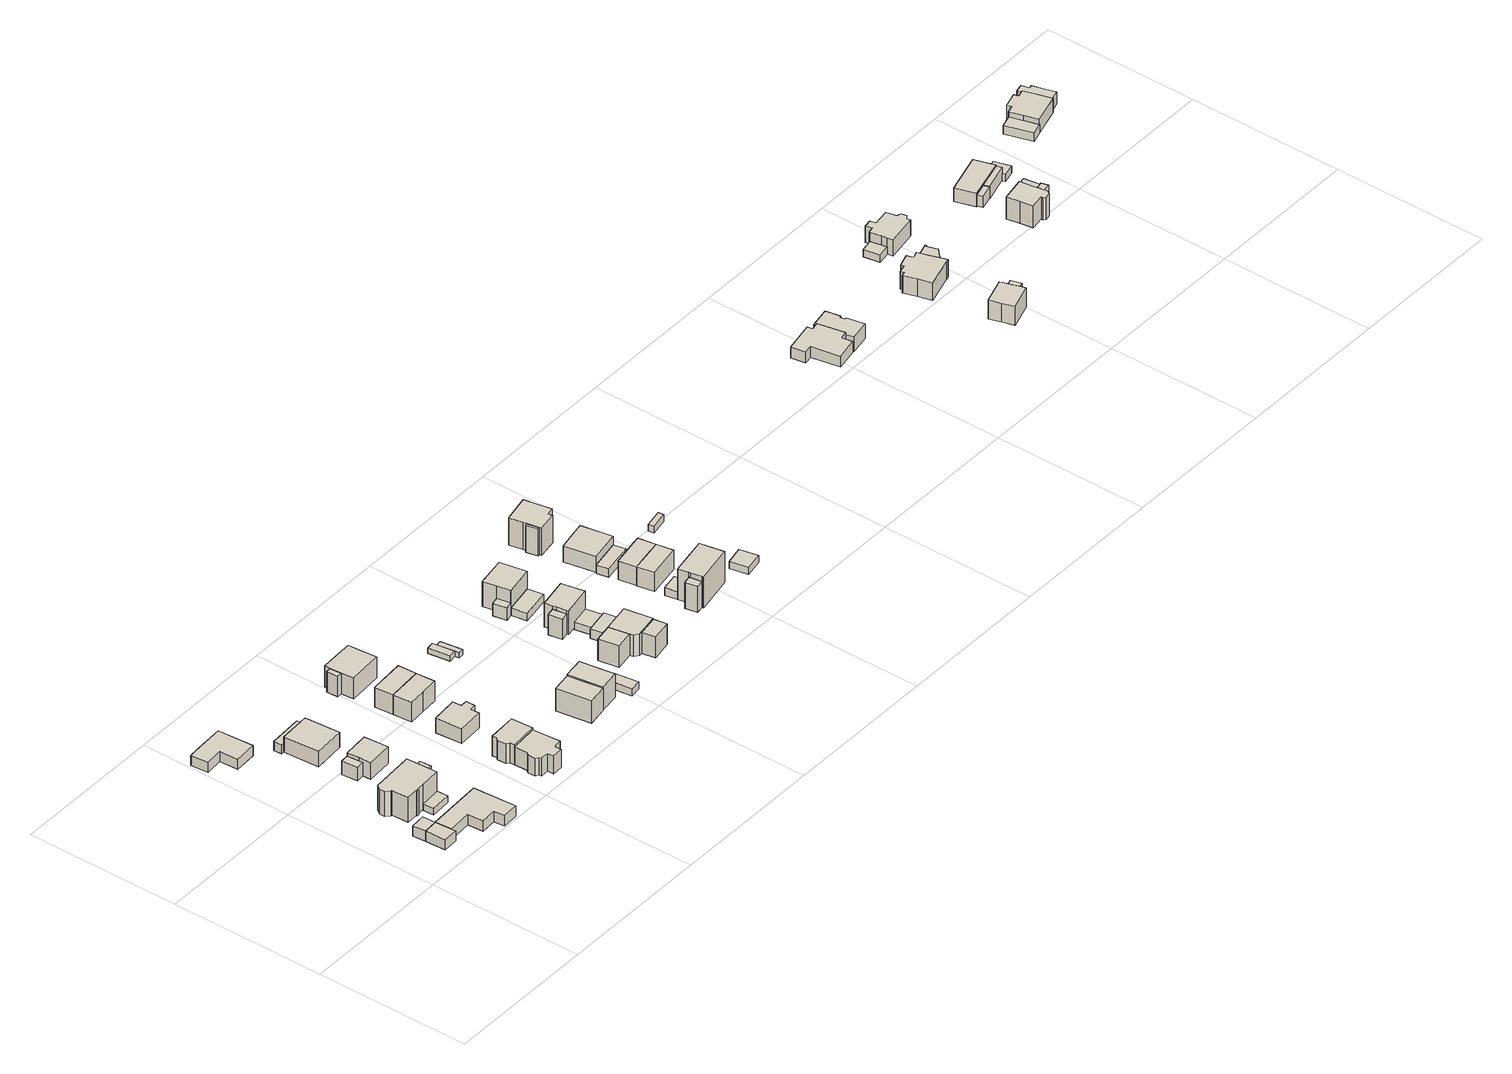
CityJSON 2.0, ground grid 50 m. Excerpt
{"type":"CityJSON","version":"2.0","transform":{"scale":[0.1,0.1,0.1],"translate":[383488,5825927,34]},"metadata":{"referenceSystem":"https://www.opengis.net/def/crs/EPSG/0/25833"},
"CityObjects":{
"building1":{"type":"Building","attributes":{"Gemeindeschluessel":"11000012","BezugspunktDach":"2200","function":"31001_2000","measuredHeight":3.45,"storeysAboveGround":1},"address":[{"country":"Germany","locality":"Berlin","thoroughfareNumber":"16 (1)","thoroughfareName":"Werdohler Weg"}],"geometry":[{"type":"Solid","lod":"1","boundaries":[[[[0,1,2,3,4]],[[5,6,7,8,9]],[[5,9,4,3]],[[6,5,3,2]],[[7,6,2,1]],[[8,7,1,0]],[[9,8,0,4]]]]}]},
"building2":{"type":"Building","attributes":{"Gemeindeschluessel":"11000012","BezugspunktDach":"2200","function":"31001_2000","measuredHeight":3.44,"storeysAboveGround":1},"address":[{"country":"Germany","locality":"Berlin","thoroughfareNumber":"16 (2)","thoroughfareName":"Werdohler Weg"}],"geometry":[{"type":"Solid","lod":"1","boundaries":[[[[4,3,10,11]],[[12,5,9,13]],[[12,13,11,10]],[[5,12,10,3]],[[9,5,3,4]],[[13,9,4,11]]]]}]},
"building3":{"type":"Building","attributes":{"Gemeindeschluessel":"11000012","BezugspunktDach":"2200","function":"31001_1010","measuredHeight":3.56,"storeysAboveGround":1},"address":[{"country":"Germany","locality":"Berlin","thoroughfareNumber":"16","thoroughfareName":"Werdohler Weg"}],"geometry":[{"type":"Solid","lod":"1","boundaries":[[[[14,15,16,17,18,19,20,21]],[[22,23,24,25,26,27,6,5]],[[22,5,21,20]],[[23,22,20,19]],[[24,23,19,18]],[[25,24,18,17]],[[26,25,17,16]],[[27,26,16,15]],[[6,27,15,14]],[[5,6,14,21]]]]}]},
"building4":{"type":"Building","attributes":{"Gemeindeschluessel":"11000012","BezugspunktDach":"2200","function":"31001_1010","measuredHeight":3.47,"storeysAboveGround":1},"address":[{"country":"Germany","locality":"Berlin","thoroughfareNumber":"34A","thoroughfareName":"Plettenberger Pfad"}],"geometry":[{"type":"Solid","lod":"1","boundaries":[[[[28,29,30,31,32,33,34]],[[35,36,37,38,39,40,41]],[[35,41,34,33]],[[36,35,33,32]],[[37,36,32,31]],[[38,37,31,30]],[[39,38,30,29]],[[40,39,29,28]],[[41,40,28,34]]]]}]},
"building5":{"type":"Building","attributes":{"Gemeindeschluessel":"11000012","function":"31001_1010"},"address":[{"country":"Germany","locality":"Berlin","thoroughfareNumber":"40","thoroughfareName":"Plettenberger Pfad"}],"children":["building5-1","building5-2"]},
"building5-1":{"type":"BuildingPart","attributes":{"BezugspunktDach":"2200","measuredHeight":9.59,"storeysAboveGround":2},"parents":["building5"],"geometry":[{"type":"MultiSurface","lod":"1","boundaries":[[[42,43,44,45,46,47,48,49,50,51,52,53,54,55,56,57]],[[58,59,60,61,62,63,64,65,66,67,68,69,70,71,72,73]],[[58,73,57,56]],[[59,58,56,55]],[[60,59,55,54]],[[61,60,54,53]],[[74,75,76,77,62,61,53,52]],[[63,62,52,51]],[[64,63,51,50]],[[65,64,50,49]],[[66,65,49,48]],[[67,66,48,47]],[[68,67,47,46]],[[69,68,46,45]],[[70,69,45,44]],[[71,70,44,43]],[[72,71,43,42]],[[73,72,42,57]],[[77,76,75,74]]]}]},
"building5-2":{"type":"BuildingPart","attributes":{"BezugspunktDach":"2200","measuredHeight":8.09,"storeysAboveGround":2},"parents":["building5"],"geometry":[{"type":"Solid","lod":"1","boundaries":[[[[74,78,79,75]],[[80,81,77,76]],[[80,76,75,79]],[[81,80,79,78]],[[77,81,78,74]],[[76,77,74,75]]]]}]},
"building6":{"type":"Building","attributes":{"Gemeindeschluessel":"11000012","BezugspunktDach":"2200","function":"31001_2463","measuredHeight":2.28,"storeysAboveGround":1},"address":[{"country":"Germany","locality":"Berlin","thoroughfareNumber":"40 (1)","thoroughfareName":"Plettenberger Pfad"}],"geometry":[{"type":"Solid","lod":"1","boundaries":[[[[82,83,84,85]],[[86,87,88,89]],[[86,89,85,84]],[[87,86,84,83]],[[88,87,83,82]],[[89,88,82,85]]]]}]},
"building7":{"type":"Building","attributes":{"Gemeindeschluessel":"11000012","function":"31001_1010"},"address":[{"country":"Germany","locality":"Berlin","thoroughfareNumber":"38","thoroughfareName":"Plettenberger Pfad"}],"children":["building7-1","building7-2"]},
"building7-1":{"type":"BuildingPart","attributes":{"BezugspunktDach":"2200","measuredHeight":6.78,"storeysAboveGround":1},"parents":["building7"],"geometry":[{"type":"MultiSurface","lod":"1","boundaries":[[[90,91,92,93,94,95]],[[96,97,98,99,100,101]],[[96,101,95,94]],[[97,96,94,93]],[[98,97,93,92]],[[99,98,92,91]],[[102,103,104,99,91,90]],[[101,105,102,100,90,95]],[[100,104,103,102]],[[100,102,105,101]]]}]},
"building7-2":{"type":"BuildingPart","attributes":{"BezugspunktDach":"2200","measuredHeight":4.67,"storeysAboveGround":1},"parents":["building7"],"geometry":[{"type":"MultiSurface","lod":"1","boundaries":[[[106,103,105,107]],[[101,104,108,109]],[[101,109,107,105]],[[101,100,104]],[[108,104,103,106]],[[109,108,106,107]],[[104,100,102,103]],[[105,102,100,101]]]}]},
"building8":{"type":"Building","attributes":{"Gemeindeschluessel":"11000012","BezugspunktDach":"2200","function":"31001_1010","measuredHeight":6.7,"storeysAboveGround":1},"address":[{"country":"Germany","locality":"Berlin","thoroughfareNumber":"36","thoroughfareName":"Plettenberger Pfad"}],"geometry":[{"type":"Solid","lod":"1","boundaries":[[[[110,111,112,113]],[[114,115,116,117]],[[114,117,113,112]],[[115,114,112,111]],[[116,115,111,110]],[[117,116,110,113]]]]}]},
"building9":{"type":"Building","attributes":{"Gemeindeschluessel":"11000012","BezugspunktDach":"2200","function":"31001_2000","measuredHeight":3.07,"storeysAboveGround":1},"address":[{"country":"Germany","locality":"Berlin","thoroughfareNumber":"36 (1)","thoroughfareName":"Plettenberger Pfad"}],"geometry":[{"type":"Solid","lod":"1","boundaries":[[[[118,119,120,121,122]],[[123,114,117,124,125]],[[123,125,122,121]],[[114,123,121,120]],[[117,114,120,119]],[[124,117,119,118]],[[125,124,118,122]]]]}]},
"building10":{"type":"Building","attributes":{"Gemeindeschluessel":"11000012","BezugspunktDach":"2200","function":"31001_1010","measuredHeight":9.9,"storeysAboveGround":1},"address":[{"country":"Germany","locality":"Berlin","thoroughfareNumber":"10","thoroughfareName":"Werdohler Weg"}],"geometry":[{"type":"Solid","lod":"1","boundaries":[[[[126,127,128,129,130,131,132,133,134,135,136,137]],[[138,139,140,141,142,143,144,145,146,147,148,149]],[[138,149,137,136]],[[139,138,136,135]],[[140,139,135,134]],[[141,140,134,133]],[[142,141,133,132]],[[143,142,132,131]],[[144,143,131,130]],[[145,144,130,129]],[[146,145,129,128]],[[147,146,128,127]],[[148,147,127,126]],[[149,148,126,137]]]]}]},
"building11":{"type":"Building","attributes":{"Gemeindeschluessel":"11000012","BezugspunktDach":"2200","function":"31001_1010","measuredHeight":9.9,"storeysAboveGround":1},"address":[{"country":"Germany","locality":"Berlin","thoroughfareNumber":"10 (1)","thoroughfareName":"Werdohler Weg"}],"geometry":[{"type":"Solid","lod":"1","boundaries":[[[[150,151,152,153,154,155,156,157,158]],[[159,160,161,162,140,139,163,164,165]],[[159,165,158,157]],[[160,159,157,156]],[[161,160,156,155]],[[162,161,155,154]],[[140,162,154,153]],[[139,140,153,152]],[[163,139,152,151]],[[164,163,151,150]],[[165,164,150,158]]]]}]},
"building12":{"type":"Building","attributes":{"Gemeindeschluessel":"11000012","BezugspunktDach":"2200","function":"31001_1010","measuredHeight":7.18,"storeysAboveGround":1},"address":[{"country":"Germany","locality":"Berlin","thoroughfareNumber":"39","thoroughfareName":"Plettenberger Pfad"}],"geometry":[{"type":"Solid","lod":"1","boundaries":[[[[166,167,168,169,170,171,172,173]],[[174,175,176,177,178,179,180,181]],[[174,181,173,172]],[[175,174,172,171]],[[176,175,171,170]],[[177,176,170,169]],[[178,177,169,168]],[[179,178,168,167]],[[180,179,167,166]],[[181,180,166,173]]]]}]},
"building13":{"type":"Building","attributes":{"Gemeindeschluessel":"11000012","BezugspunktDach":"2200","function":"31001_1010","measuredHeight":9.28,"storeysAboveGround":1},"address":[{"country":"Germany","locality":"Berlin","thoroughfareNumber":"37A","thoroughfareName":"Plettenberger Pfad"}],"geometry":[{"type":"Solid","lod":"1","boundaries":[[[[182,183,184,185,186]],[[187,188,189,190,191]],[[187,191,186,185]],[[188,187,185,184]],[[189,188,184,183]],[[190,189,183,182]],[[191,190,182,186]]]]}]},
"building14":{"type":"Building","attributes":{"Gemeindeschluessel":"11000012","BezugspunktDach":"2200","function":"31001_1010","measuredHeight":9.29,"storeysAboveGround":1},"address":[{"country":"Germany","locality":"Berlin","thoroughfareNumber":"37","thoroughfareName":"Plettenberger Pfad"}],"geometry":[{"type":"Solid","lod":"1","boundaries":[[[[186,192,185,193,194]],[[195,187,196,191,197]],[[195,197,194,193]],[[187,195,193,185]],[[196,187,185,192]],[[191,196,192,186]],[[197,191,186,194]]]]}]},
"building15":{"type":"Building","attributes":{"Gemeindeschluessel":"11000012","function":"31001_1010"},"address":[{"country":"Germany","locality":"Berlin","thoroughfareNumber":"35","thoroughfareName":"Plettenberger Pfad"}],"children":["building15-1","building15-2"]},
"building15-1":{"type":"BuildingPart","attributes":{"BezugspunktDach":"2200","measuredHeight":9.54,"storeysAboveGround":2},"parents":["building15"],"geometry":[{"type":"MultiSurface","lod":"1","boundaries":[[[198,199,200,201,202,203,204,205,206,207,208]],[[209,210,211,212,213,214,215,216,217,218,219]],[[209,219,208,207]],[[210,209,207,206]],[[211,210,206,205]],[[212,211,205,204]],[[213,212,204,203]],[[214,213,203,202]],[[215,214,202,201]],[[216,215,201,200]],[[220,221,216,217,216,200,199]],[[222,220,217,218,217,199,198]],[[219,218,223,224,222,198,208]],[[217,216,221,220]],[[218,217,220,222]],[[222,224,223,218]]]}]},
"building15-2":{"type":"BuildingPart","attributes":{"BezugspunktDach":"2200","measuredHeight":7.09,"storeysAboveGround":2},"parents":["building15"],"geometry":[{"type":"MultiSurface","lod":"1","boundaries":[[[225,221,224,226]],[[223,216,227,228]],[[223,228,226,224]],[[227,216,221,225]],[[228,227,225,226]],[[217,220,221,216]],[[218,222,220,217]],[[223,224,222,218]]]}]},
"building16":{"type":"Building","attributes":{"Gemeindeschluessel":"11000012","BezugspunktDach":"2200","function":"31001_1010","measuredHeight":9.2,"storeysAboveGround":1},"address":[{"country":"Germany","locality":"Berlin","thoroughfareNumber":"8A","thoroughfareName":"Werdohler Weg"}],"geometry":[{"type":"Solid","lod":"1","boundaries":[[[[229,230,231,232,233]],[[234,235,236,237,238]],[[234,238,233,232]],[[235,234,232,231]],[[236,235,231,230]],[[237,236,230,229]],[[238,237,229,233]]]]}]},
"building17":{"type":"Building","attributes":{"Gemeindeschluessel":"11000012","BezugspunktDach":"2200","function":"31001_1010","measuredHeight":11.91,"storeysAboveGround":1},"address":[{"country":"Germany","locality":"Berlin","thoroughfareNumber":"8","thoroughfareName":"Werdohler Weg"}],"geometry":[{"type":"Solid","lod":"1","boundaries":[[[[239,240,241,242,243]],[[244,245,246,247,248]],[[244,248,243,242]],[[245,244,242,241]],[[246,245,241,240]],[[247,246,240,239]],[[248,247,239,243]]]]}]},
"building18":{"type":"Building","attributes":{"Gemeindeschluessel":"11000012","BezugspunktDach":"2200","function":"31001_2723","measuredHeight":1.76,"storeysAboveGround":1},"address":[{"country":"Germany","locality":"Berlin","thoroughfareNumber":"37 (1)","thoroughfareName":"Plettenberger Pfad"}],"geometry":[{"type":"Solid","lod":"1","boundaries":[[[[249,250,251,252,253]],[[254,255,256,257,258]],[[254,258,253,252]],[[255,254,252,251]],[[256,255,251,250]],[[257,256,250,249]],[[258,257,249,253]]]]}]},
"building19":{"type":"Building","attributes":{"Gemeindeschluessel":"11000012","BezugspunktDach":"2200","function":"31001_2000","measuredHeight":1.83,"storeysAboveGround":1},"address":[{"country":"Germany","locality":"Berlin","thoroughfareNumber":"36 (2)","thoroughfareName":"Attendorner Weg"}],"geometry":[{"type":"Solid","lod":"1","boundaries":[[[[250,259,260,261,251]],[[262,263,264,256,255]],[[262,255,251,261]],[[263,262,261,260]],[[264,263,260,259]],[[256,264,259,250]],[[255,256,250,251]]]]}]},
"building20":{"type":"Building","attributes":{"Gemeindeschluessel":"11000012","BezugspunktDach":"2200","function":"31001_2463","measuredHeight":2.53,"storeysAboveGround":1},"address":[{"country":"Germany","locality":"Berlin","thoroughfareNumber":"8 (1)","thoroughfareName":"Werdohler Weg"}],"geometry":[{"type":"Solid","lod":"1","boundaries":[[[[265,266,267,268]],[[269,270,271,272]],[[269,272,268,267]],[[270,269,267,266]],[[271,270,266,265]],[[272,271,265,268]]]]}]},
"building21":{"type":"Building","attributes":{"Gemeindeschluessel":"11000012","function":"31001_1010"},"address":[{"country":"Germany","locality":"Berlin","thoroughfareNumber":"40","thoroughfareName":"Attendorner Weg"}],"children":["building21-1","building21-2","building21-3"]},
"building21-1":{"type":"BuildingPart","attributes":{"BezugspunktDach":"2200","measuredHeight":7.42,"storeysAboveGround":1},"parents":["building21"],"geometry":[{"type":"MultiSurface","lod":"1","boundaries":[[[273,274,275,276,277,278,279,280,281]],[[282,283,284,285,286,287,288,289,290]],[[282,290,281,280]],[[283,282,280,279]],[[284,283,279,278]],[[285,284,278,277]],[[291,292,277,276]],[[287,286,276,275]],[[288,287,275,274]],[[289,288,274,273]],[[293,294,295,273,281]],[[286,285,292,291]],[[290,296,297,294,293]],[[289,295,294,297]]]}]},
"building21-2":{"type":"BuildingPart","attributes":{"BezugspunktDach":"2200","measuredHeight":9.14,"storeysAboveGround":1},"parents":["building21"],"geometry":[{"type":"MultiSurface","lod":"1","boundaries":[[[298,299,292,291]],[[285,300,301,286]],[[300,285,292,299]],[[301,300,299,298]],[[286,301,298,291]],[[302,285,286,291,292]]]}]},
"building21-3":{"type":"BuildingPart","attributes":{"BezugspunktDach":"2200","measuredHeight":8.29,"storeysAboveGround":1},"parents":["building21"],"geometry":[{"type":"MultiSurface","lod":"1","boundaries":[[[303,295,294,293,304]],[[290,297,289,305,306]],[[290,306,304,293]],[[305,289,295,303]],[[306,305,303,304]],[[297,307,290,293,294]],[[289,297,294,295]]]}]},
"building22":{"type":"Building","attributes":{"Gemeindeschluessel":"11000012","BezugspunktDach":"2200","function":"51009_1610","measuredHeight":4.81,"storeysAboveGround":0},"address":[{"country":"Germany","locality":"Berlin"}],"geometry":[{"type":"Solid","lod":"1","boundaries":[[[[308,309,310,311]],[[312,313,314,315]],[[312,315,311,310]],[[313,312,310,309]],[[314,313,309,308]],[[315,314,308,311]]]]}]},
"building23":{"type":"Building","attributes":{"Gemeindeschluessel":"11000012","function":"31001_1010"},"address":[{"country":"Germany","locality":"Berlin","thoroughfareNumber":"38","thoroughfareName":"Attendorner Weg"}],"children":["building23-1","building23-2"]},
"building23-1":{"type":"BuildingPart","attributes":{"BezugspunktDach":"2200","measuredHeight":10.55,"storeysAboveGround":2},"parents":["building23"],"geometry":[{"type":"MultiSurface","lod":"1","boundaries":[[[316,317,318,319,320,321,322,323]],[[324,325,326,327,328,329,330,331]],[[324,331,323,322]],[[325,324,322,321]],[[326,325,321,320]],[[327,326,320,319]],[[328,327,319,318]],[[332,333,334,318,317]],[[335,332,329,330,329,317,316]],[[331,330,316,323]],[[329,328,334,333,332]],[[330,329,332,335]]]}]},
"building23-2":{"type":"BuildingPart","attributes":{"BezugspunktDach":"2200","measuredHeight":7.22,"storeysAboveGround":2},"parents":["building23"],"geometry":[{"type":"MultiSurface","lod":"1","boundaries":[[[336,333,335,337]],[[330,328,338,339]],[[330,339,337,335]],[[338,328,333,336]],[[339,338,336,337]],[[340,328,329,332,333]],[[330,335,332,329]]]}]},
"building24":{"type":"Building","attributes":{"Gemeindeschluessel":"11000012","BezugspunktDach":"2200","function":"31001_2463","measuredHeight":3.2,"storeysAboveGround":1},"address":[{"country":"Germany","locality":"Berlin","thoroughfareNumber":"40 (1)","thoroughfareName":"Attendorner Weg"}],"geometry":[{"type":"Solid","lod":"1","boundaries":[[[[341,342,343,344,345,346,347]],[[348,349,350,284,283,282,351]],[[348,351,347,346]],[[349,348,346,345]],[[350,349,345,344]],[[284,350,344,343]],[[283,284,343,342]],[[282,283,342,341]],[[351,282,341,347]]]]}]},
"building25":{"type":"Building","attributes":{"Gemeindeschluessel":"11000012","BezugspunktDach":"2200","function":"31001_2000","measuredHeight":2.82,"storeysAboveGround":1},"address":[{"country":"Germany","locality":"Berlin","thoroughfareNumber":"38 (1)","thoroughfareName":"Attendorner Weg"}],"geometry":[{"type":"Solid","lod":"1","boundaries":[[[[352,353,354,355,356,357]],[[358,359,360,361,362,363]],[[358,363,357,356]],[[359,358,356,355]],[[360,359,355,354]],[[361,360,354,353]],[[362,361,353,352]],[[363,362,352,357]]]]}]},
"building26":{"type":"Building","attributes":{"Gemeindeschluessel":"11000012","BezugspunktDach":"2200","function":"31001_2463","measuredHeight":2.62,"storeysAboveGround":1},"address":[{"country":"Germany","locality":"Berlin","thoroughfareNumber":"36 (1)","thoroughfareName":"Attendorner Weg"}],"geometry":[{"type":"Solid","lod":"1","boundaries":[[[[364,365,366,367]],[[368,369,370,371]],[[368,371,367,366]],[[369,368,366,365]],[[370,369,365,364]],[[371,370,364,367]]]]}]},
"building27":{"type":"Building","attributes":{"Gemeindeschluessel":"11000012","BezugspunktDach":"2200","function":"31001_1010","measuredHeight":10.61,"storeysAboveGround":2},"address":[{"country":"Germany","locality":"Berlin","thoroughfareNumber":"36","thoroughfareName":"Attendorner Weg"}],"geometry":[{"type":"Solid","lod":"1","boundaries":[[[[372,373,374,375,376,377,378]],[[379,380,368,371,381,382,383]],[[379,383,378,377]],[[380,379,377,376]],[[368,380,376,375]],[[371,368,375,374]],[[381,371,374,373]],[[382,381,373,372]],[[383,382,372,378]]]]}]},
"building28":{"type":"Building","attributes":{"Gemeindeschluessel":"11000012","BezugspunktDach":"2200","function":"31001_2463","measuredHeight":2.74,"storeysAboveGround":1},"address":[{"country":"Germany","locality":"Berlin","thoroughfareNumber":"41 (1)","thoroughfareName":"Attendorner Weg"}],"geometry":[{"type":"Solid","lod":"1","boundaries":[[[[384,385,386,387]],[[388,389,390,391]],[[388,391,387,386]],[[389,388,386,385]],[[390,389,385,384]],[[391,390,384,387]]]]}]},
"building29":{"type":"Building","attributes":{"Gemeindeschluessel":"11000012","function":"31001_1010"},"address":[{"country":"Germany","locality":"Berlin","thoroughfareNumber":"41","thoroughfareName":"Attendorner Weg"}],"children":["building29-1","building29-2"]},
"building29-1":{"type":"BuildingPart","attributes":{"BezugspunktDach":"2200","measuredHeight":12.36,"storeysAboveGround":2},"parents":["building29"],"geometry":[{"type":"MultiSurface","lod":"1","boundaries":[[[392,393,394,395,396,397,398,399,400,401,402]],[[389,403,404,405,406,407,408,409,410,411,390]],[[389,390,402,401]],[[403,389,401,400]],[[404,403,400,399]],[[405,404,399,398]],[[406,405,398,397]],[[407,406,397,396]],[[408,407,396,395]],[[412,413,414,395,394]],[[415,412,409,394,393]],[[411,410,393,392]],[[390,411,392,402]],[[409,408,414,413,412]],[[410,409,412,415]]]}]},
"building29-2":{"type":"BuildingPart","attributes":{"BezugspunktDach":"2200","measuredHeight":9.04,"storeysAboveGround":2},"parents":["building29"],"geometry":[{"type":"MultiSurface","lod":"1","boundaries":[[[416,413,415,417,418]],[[411,410,408,419,420]],[[411,420,418,417]],[[410,411,417,415]],[[419,408,413,416]],[[420,419,416,418]],[[421,408,422,409,412,413]],[[410,415,412,409]]]}]},
"building30":{"type":"Building","attributes":{"Gemeindeschluessel":"11000012","BezugspunktDach":"2200","function":"31001_1010","measuredHeight":8.15,"storeysAboveGround":1},"address":[{"country":"Germany","locality":"Berlin","thoroughfareNumber":"39A","thoroughfareName":"Attendorner Weg"}],"geometry":[{"type":"Solid","lod":"1","boundaries":[[[[423,424,425,426]],[[427,428,429,430]],[[427,430,426,425]],[[428,427,425,424]],[[429,428,424,423]],[[430,429,423,426]]]]}]},
"building31":{"type":"Building","attributes":{"Gemeindeschluessel":"11000012","BezugspunktDach":"2200","function":"31001_1010","measuredHeight":8.01,"storeysAboveGround":1},"address":[{"country":"Germany","locality":"Berlin","thoroughfareNumber":"39","thoroughfareName":"Attendorner Weg"}],"geometry":[{"type":"Solid","lod":"1","boundaries":[[[[426,431,425,432,433,434]],[[435,436,437,438,439,440]],[[435,440,434,433]],[[436,435,433,432]],[[437,436,432,425]],[[438,437,425,431]],[[439,438,431,426]],[[440,439,426,434]]]]}]},
"building32":{"type":"Building","attributes":{"Gemeindeschluessel":"11000012","BezugspunktDach":"2200","function":"31001_2000","measuredHeight":2.96,"storeysAboveGround":1},"address":[{"country":"Germany","locality":"Berlin","thoroughfareNumber":"37 (1)","thoroughfareName":"Attendorner Weg"}],"geometry":[{"type":"Solid","lod":"1","boundaries":[[[[441,442,443,444]],[[445,446,447,448]],[[445,448,444,443]],[[446,445,443,442]],[[447,446,442,441]],[[448,447,441,444]]]]}]},
"building33":{"type":"Building","attributes":{"Gemeindeschluessel":"11000012","BezugspunktDach":"2200","function":"31001_1010","measuredHeight":8.28,"storeysAboveGround":2},"address":[{"country":"Germany","locality":"Berlin","thoroughfareNumber":"37","thoroughfareName":"Attendorner Weg"}],"geometry":[{"type":"Solid","lod":"1","boundaries":[[[[449,450,451,452,453]],[[454,455,456,457,458]],[[454,458,453,452]],[[455,454,452,451]],[[456,455,451,450]],[[457,456,450,449]],[[458,457,449,453]]]]}]},
"building34":{"type":"Building","attributes":{"Gemeindeschluessel":"11000012","function":"31001_1010"},"address":[{"country":"Germany","locality":"Berlin","thoroughfareNumber":"35","thoroughfareName":"Attendorner Weg"}],"children":["building34-1","building34-2","building34-3"]},
"building34-1":{"type":"BuildingPart","attributes":{"BezugspunktDach":"2200","measuredHeight":11.96,"storeysAboveGround":3},"parents":["building34"],"geometry":[{"type":"MultiSurface","lod":"1","boundaries":[[[459,460,461,462,463,464,465,466,467,468,469,470]],[[471,472,473,474,475,476,477,478,479,480,481,482]],[[471,482,470,469]],[[472,471,469,468]],[[483,484,468,467]],[[474,485,483,473,467,466]],[[475,474,466,465]],[[476,475,465,464]],[[477,476,464,463]],[[478,477,463,462]],[[479,478,462,461]],[[480,479,486,487]],[[481,480,460,459]],[[482,481,459,470]],[[473,472,488,484,483]],[[473,483,485,474]],[[487,486,461,460]]]}]},
"building34-2":{"type":"BuildingPart","attributes":{"BezugspunktDach":"2200","measuredHeight":9.34,"storeysAboveGround":3},"parents":["building34"],"geometry":[{"type":"MultiSurface","lod":"1","boundaries":[[[489,461,460,490]],[[487,486,491,492]],[[487,492,490,460]],[[460,493,460,461]],[[491,486,461,489]],[[492,491,489,490]],[[486,487,493,460,461]]]}]},
"building34-3":{"type":"BuildingPart","attributes":{"BezugspunktDach":"2200","measuredHeight":3.95,"storeysAboveGround":3},"parents":["building34"],"geometry":[{"type":"MultiSurface","lod":"1","boundaries":[[[485,494,495,496,484]],[[497,498,499,500,501]],[[497,501,484,496]],[[498,497,496,495]],[[499,498,495,494]],[[500,499,494,485]],[[501,500,474,473,472]],[[472,473,483,484]],[[502,485,483,473,474]]]}]},
"building35":{"type":"Building","attributes":{"Gemeindeschluessel":"11000012","BezugspunktDach":"2200","function":"31001_2463","measuredHeight":2.38,"storeysAboveGround":1},"address":[{"country":"Germany","locality":"Berlin","thoroughfareNumber":"41 (2)","thoroughfareName":"Attendorner Weg"}],"geometry":[{"type":"Solid","lod":"1","boundaries":[[[[503,504,505,506]],[[507,508,509,510]],[[507,510,506,505]],[[508,507,505,504]],[[509,508,504,503]],[[510,509,503,506]]]]}]},
"building36":{"type":"Building","attributes":{"Gemeindeschluessel":"11000012","BezugspunktDach":"2200","function":"31001_2723","measuredHeight":2.32,"storeysAboveGround":1},"address":[{"country":"Germany","locality":"Berlin","thoroughfareNumber":"39 (1)","thoroughfareName":"Attendorner Weg"}],"geometry":[{"type":"Solid","lod":"1","boundaries":[[[[511,512,513,514]],[[515,516,517,518]],[[515,518,514,513]],[[516,515,513,512]],[[517,516,512,511]],[[518,517,511,514]]]]}]},
"building37":{"type":"Building","attributes":{"Gemeindeschluessel":"11000012","function":"31001_3212"},"address":[{"country":"Germany","locality":"Berlin","thoroughfareNumber":"38A","thoroughfareName":"Finnentroper Weg"}],"children":["building37-1","building37-2"]},
"building37-1":{"type":"BuildingPart","attributes":{"BezugspunktDach":"2200","measuredHeight":4.97,"storeysAboveGround":2},"parents":["building37"],"geometry":[{"type":"MultiSurface","lod":"1","boundaries":[[[519,520,521,522,523,524,525,526,527,528]],[[529,530,531,532,533,534,535,536,537,538]],[[529,538,528,527]],[[530,529,527,526]],[[531,530,526,525]],[[532,531,525,524]],[[533,532,524,523]],[[534,533,523,522]],[[535,534,522,521]],[[536,535,521,520]],[[537,536,539,540,519]],[[538,537,519,528]],[[520,519,540,539]]]}]},
"building37-2":{"type":"BuildingPart","attributes":{"BezugspunktDach":"2200","measuredHeight":3.81,"storeysAboveGround":2},"parents":["building37"],"geometry":[{"type":"MultiSurface","lod":"1","boundaries":[[[541,542,543,544,545,546,547,548,549,550]],[[551,552,540,539,553,554,555,556,557,558]],[[551,558,550,549]],[[552,551,549,548]],[[540,552,548,547]],[[520,519,547,546]],[[553,539,546,545]],[[554,553,545,544]],[[555,554,544,543]],[[556,555,543,542]],[[557,556,542,541]],[[558,557,541,550]],[[539,540,519,520]]]}]},
"building38":{"type":"Building","attributes":{"Gemeindeschluessel":"11000012","function":"31001_1010"},"address":[{"country":"Germany","locality":"Berlin","thoroughfareNumber":"40","thoroughfareName":"Finnentroper Weg"}],"children":["building38-1","building38-2"]},
"building38-1":{"type":"BuildingPart","attributes":{"BezugspunktDach":"2200","measuredHeight":7.95,"storeysAboveGround":2},"parents":["building38"],"geometry":[{"type":"MultiSurface","lod":"1","boundaries":[[[559,560,561,562,563,564,565,566]],[[567,568,569,570,571,572,573,574]],[[567,574,566,565]],[[568,567,565,564]],[[575,576,568,569,568,564,563]],[[570,569,563,562],[570,577,575,569]],[[571,570,562,561]],[[572,571,561,560]],[[573,572,560,559]],[[574,573,559,566]],[[569,568,576,575]],[[575,577,570,569]]]}]},
"building38-2":{"type":"BuildingPart","attributes":{"BezugspunktDach":"2200","measuredHeight":6.07,"storeysAboveGround":2},"parents":["building38"],"geometry":[{"type":"MultiSurface","lod":"1","boundaries":[[[577,578,579,576]],[[580,581,570,568]],[[580,568,576,579]],[[581,580,579,578]],[[570,581,578,577]],[[569,575,576,568]],[[570,577,575,569]]]}]},
"building39":{"type":"Building","attributes":{"Gemeindeschluessel":"11000012","function":"31001_1010"},"address":[{"country":"Germany","locality":"Berlin","thoroughfareNumber":"38","thoroughfareName":"Finnentroper Weg"}],"children":["building39-1","building39-2"]},
"building39-1":{"type":"BuildingPart","attributes":{"BezugspunktDach":"2200","measuredHeight":8.21,"storeysAboveGround":1},"parents":["building39"],"geometry":[{"type":"MultiSurface","lod":"1","boundaries":[[[582,583,584,585,586,587,588,589,590,591,592,593,594,595]],[[596,597,598,599,600,601,602,603,604,605,606,607,608,609]],[[596,609,595,594]],[[597,596,594,593]],[[598,597,593,592]],[[599,598,592,591]],[[600,599,591,590]],[[601,600,590,589]],[[602,601,589,588]],[[610,611,612,602,588,587]],[[604,603,587,586],[613,614,610,603]],[[605,604,586,585]],[[606,605,585,584]],[[607,606,584,583]],[[608,607,583,582]],[[609,608,582,595]],[[603,612,611,610]],[[610,614,613,603]]]}]},
"building39-2":{"type":"BuildingPart","attributes":{"BezugspunktDach":"2200","measuredHeight":5.37,"storeysAboveGround":1},"parents":["building39"],"geometry":[{"type":"MultiSurface","lod":"1","boundaries":[[[614,615,616,617,618,611]],[[619,620,621,622,613,612]],[[619,612,611,618]],[[620,619,618,617]],[[621,620,617,616]],[[622,621,616,615]],[[613,622,615,614]],[[613,614,610,603,612]],[[612,603,610,611]]]}]},
"building40":{"type":"Building","attributes":{"Gemeindeschluessel":"11000012","BezugspunktDach":"2200","function":"51009_1610","measuredHeight":3,"storeysAboveGround":0},"address":[{"country":"Germany","locality":"Berlin"}],"geometry":[{"type":"Solid","lod":"1","boundaries":[[[[623,624,625,626]],[[627,580,568,567]],[[627,567,626,625]],[[580,627,625,624]],[[568,580,624,623]],[[567,568,623,626]]]]}]},
"building41":{"type":"Building","attributes":{"Gemeindeschluessel":"11000012","function":"31001_1010"},"address":[{"country":"Germany","locality":"Berlin","thoroughfareNumber":"36","thoroughfareName":"Finnentroper Weg"}],"children":["building41-1","building41-2"]},
"building41-1":{"type":"BuildingPart","attributes":{"BezugspunktDach":"2200","measuredHeight":9.49,"storeysAboveGround":2},"parents":["building41"],"geometry":[{"type":"MultiSurface","lod":"1","boundaries":[[[628,629,630,631,632,633,634,635,636,637,638,639,640,641,642,643]],[[644,645,646,647,648,649,650,651,652,653,654,655,656,657,658,659]],[[644,659,643,642]],[[645,644,642,641]],[[646,645,641,640]],[[647,646,640,639]],[[648,647,639,638]],[[649,648,638,637]],[[650,649,637,636]],[[651,650,636,635]],[[652,651,635,634]],[[653,652,634,633]],[[654,653,633,632]],[[655,654,632,631]],[[656,655,631,630]],[[660,661,656,630,629]],[[658,662,660,657,629,628]],[[659,658,628,643]],[[657,656,661,660]],[[657,660,662,658]]]}]},
"building41-2":{"type":"BuildingPart","attributes":{"BezugspunktDach":"2200","measuredHeight":2.57,"storeysAboveGround":2},"parents":["building41"],"geometry":[{"type":"MultiSurface","lod":"1","boundaries":[[[663,661,662,664]],[[665,666,667,668]],[[665,668,664,662]],[[666,665,658,657,656,661]],[[667,666,661,663]],[[668,667,663,664]],[[661,656,657,660]],[[662,660,657,658]]]}]},
"building42":{"type":"Building","attributes":{"Gemeindeschluessel":"11000012","BezugspunktDach":"2200","function":"51009_1610","measuredHeight":3.79,"storeysAboveGround":0},"address":[{"country":"Germany","locality":"Berlin"}],"geometry":[{"type":"Solid","lod":"1","boundaries":[[[[669,670,671,672]],[[673,674,675,676]],[[673,676,672,671]],[[674,673,671,670]],[[675,674,670,669]],[[676,675,669,672]]]]}]},
"building43":{"type":"Building","attributes":{"Gemeindeschluessel":"11000012","function":"31001_1010"},"address":[{"country":"Germany","locality":"Berlin","thoroughfareNumber":"39","thoroughfareName":"Finnentroper Weg"}],"children":["building43-1","building43-2"]},
"building43-1":{"type":"BuildingPart","attributes":{"BezugspunktDach":"2200","measuredHeight":8.68,"storeysAboveGround":2},"parents":["building43"],"geometry":[{"type":"MultiSurface","lod":"1","boundaries":[[[677,678,679,680,681,682,683,684,685,686,687,688]],[[689,690,691,692,693,694,695,696,697,698,699,700]],[[689,700,688,687]],[[701,702,687,686]],[[703,701,690,686,685]],[[692,691,685,684]],[[693,692,684,683]],[[694,693,683,682]],[[695,694,682,681]],[[696,695,681,680]],[[697,696,680,679]],[[698,697,679,678]],[[699,698,678,677]],[[700,699,677,688]],[[690,689,702,701]],[[691,690,701,703]]]}]},
"building43-2":{"type":"BuildingPart","attributes":{"BezugspunktDach":"2200","measuredHeight":7.07,"storeysAboveGround":2},"parents":["building43"],"geometry":[{"type":"MultiSurface","lod":"1","boundaries":[[[703,704,705,702]],[[706,707,691,689]],[[706,689,702,705]],[[707,706,705,704]],[[691,707,704,703]],[[689,690,701,702]],[[691,708,703,701,690]]]}]},
"building44":{"type":"Building","attributes":{"Gemeindeschluessel":"11000012","BezugspunktDach":"2200","function":"51009_1610","measuredHeight":7.41,"storeysAboveGround":0},"address":[{"country":"Germany","locality":"Berlin"}],"geometry":[{"type":"Solid","lod":"1","boundaries":[[[[709,710,711,712]],[[707,713,692,691]],[[707,691,712,711]],[[713,707,711,710]],[[692,713,710,709]],[[691,692,709,712]]]]}]},
"building45":{"type":"Building","attributes":{"Gemeindeschluessel":"11000012","function":"31001_1010"},"address":[{"country":"Germany","locality":"Berlin","thoroughfareNumber":"3","thoroughfareName":"Betzdorfer Pfad"}],"children":["building45-1","building45-2"]},
"building45-1":{"type":"BuildingPart","attributes":{"BezugspunktDach":"2200","measuredHeight":4.99,"storeysAboveGround":1},"parents":["building45"],"geometry":[{"type":"MultiSurface","lod":"1","boundaries":[[[714,715,716,717,718]],[[719,720,721,722,723]],[[719,723,718,717]],[[720,719,717,716]],[[724,725,716,715]],[[722,721,715,714]],[[723,722,714,718]],[[721,720,725,724]]]}]},
"building45-2":{"type":"BuildingPart","attributes":{"BezugspunktDach":"2200","measuredHeight":4.34,"storeysAboveGround":1},"parents":["building45"],"geometry":[{"type":"MultiSurface","lod":"1","boundaries":[[[726,727,725,724]],[[720,728,729,721]],[[728,720,725,727]],[[729,728,727,726]],[[721,729,726,724]],[[720,721,724,725,730]]]}]},
"building46":{"type":"Building","attributes":{"Gemeindeschluessel":"11000012","BezugspunktDach":"2200","function":"31001_2463","measuredHeight":2.52,"storeysAboveGround":1},"address":[{"country":"Germany","locality":"Berlin","thoroughfareNumber":"3 (1)","thoroughfareName":"Betzdorfer Pfad"}],"geometry":[{"type":"Solid","lod":"1","boundaries":[[[[731,732,733,734,735,736]],[[737,738,739,740,728,741]],[[737,741,736,735]],[[738,737,735,734]],[[739,738,734,733]],[[740,739,733,732]],[[728,740,732,731]],[[741,728,731,736]]]]}]},
"building47":{"type":"Building","attributes":{"Gemeindeschluessel":"11000012","BezugspunktDach":"2200","function":"31001_2463","measuredHeight":2.92,"storeysAboveGround":1},"address":[{"country":"Germany","locality":"Berlin","thoroughfareNumber":"1 (1)","thoroughfareName":"Sterkrader Straße"}],"geometry":[{"type":"Solid","lod":"1","boundaries":[[[[742,743,744,745,746]],[[747,748,749,750,751]],[[747,751,746,745]],[[748,747,745,744]],[[749,748,744,743]],[[750,749,743,742]],[[751,750,742,746]]]]}]},
"building48":{"type":"Building","attributes":{"Gemeindeschluessel":"11000012","function":"31001_1010"},"address":[{"country":"Germany","locality":"Berlin","thoroughfareNumber":"1","thoroughfareName":"Sterkrader Straße"}],"children":["building48-1","building48-2"]},
"building48-1":{"type":"BuildingPart","attributes":{"BezugspunktDach":"2200","measuredHeight":5.37,"storeysAboveGround":2},"parents":["building48"],"geometry":[{"type":"MultiSurface","lod":"1","boundaries":[[[752,753,754,755,756,757,758,759,760,761,762,763]],[[764,765,766,767,768,769,770,771,772,773,774,775]],[[764,775,763,762]],[[765,764,762,761]],[[766,765,761,760]],[[767,766,760,759]],[[768,767,759,758]],[[776,777,758,757]],[[778,779,776,757,756]],[[771,770,756,755]],[[772,771,755,754]],[[773,772,754,753]],[[774,773,753,752]],[[775,774,752,763]],[[769,768,777,776]],[[770,780,779,778]],[[780,769,776,779]]]}]},
"building48-2":{"type":"BuildingPart","attributes":{"BezugspunktDach":"2200","measuredHeight":4.74,"storeysAboveGround":2},"parents":["building48"],"geometry":[{"type":"MultiSurface","lod":"1","boundaries":[[[779,778,781,782,783,784,785,786]],[[787,788,789,790,791,770,780,792]],[[787,792,786,785]],[[788,787,785,784]],[[789,788,784,783]],[[790,789,783,782]],[[791,790,782,781]],[[770,791,781,778]],[[792,780,769,768,777,786]],[[780,770,778,779]],[[777,768,769,776]],[[776,769,780,779]]]}]}
},
"vertices":[
[137,63,42],[185,65,42],[184,78,42],[181,132,42],[134,129,42],[181,132,7],[184,78,7],[185,65,7],[137,63,7],[134,129,7],
[179,175,42],[131,171,42],[179,175,7],[131,171,7],
[184,78,43],[262,83,43],[265,33,43],[316,36,43],[319,1,43],[372,3,43],[363,142,43],[181,132,43],[363,142,7],[372,3,7],[319,1,7],[316,36,7],[265,33,7],[262,83,7],
[6,781,44],[64,785,44],[67,726,44],[140,730,44],[133,845,44],[62,841,44],[2,837,44],[62,841,9],[133,845,9],[140,730,9],[67,726,9],[64,785,9],[6,781,9],[2,837,9],
[154,286,91],[166,273,91],[170,274,91],[173,219,91],[210,221,91],[210,217,91],[216,217,91],[216,222,91],[243,223,91],[310,228,91],[308,258,91],[306,296,91],[304,327,91],[167,318,91],[164,318,91],[153,303,91],[164,318,5],[167,318,5],[304,327,5],[306,296,5],[308,258,5],[310,228,5],[243,223,5],[216,222,5],[216,217,5],[210,217,5],[210,221,5],[173,219,5],[170,274,5],[166,273,5],[154,286,5],[153,303,5],[308,258,86],[306,296,86],[306,296,6],[308,258,6],
[325,259,86],[323,297,86],[323,297,6],[325,259,6],
[245,188,24],[312,192,24],[310,228,24],[243,223,24],[310,228,1],[312,192,1],[245,188,1],[243,223,1],
[255,453,65],[257,414,65],[342,420,65],[338,459,65],[335,498,65],[252,492,65],[335,498,7],[338,459,7],[342,420,7],[257,414,7],[255,453,7],[252,492,7],[255,453,54],[256,441,54],[256,441,7],[252,492,54],
[230,439,54],[225,490,54],[230,439,7],[225,490,7],
[213,561,60],[315,568,60],[307,681,60],[206,675,60],[307,681,7],[315,568,7],[213,561,7],[206,675,7],
[197,675,38],[206,675,38],[307,681,38],[305,708,38],[195,701,38],[305,708,7],[197,675,7],[195,701,7],
[543,70,70],[553,64,70],[554,56,70],[581,57,70],[582,36,70],[617,38,70],[617,61,70],[644,63,70],[638,152,70],[548,145,70],[550,103,70],[542,94,70],[550,103,8],[548,145,8],[638,152,8],[644,63,8],[617,61,8],[617,38,8],[582,36,8],[581,57,8],[554,56,8],[553,64,8],[543,70,8],[542,94,8],
[538,167,76],[547,160,76],[548,145,76],[638,152,76],[636,188,76],[634,223,76],[542,217,76],[543,203,76],[537,194,76],[543,203,8],[542,217,8],[634,223,8],[636,188,8],[547,160,8],[538,167,8],[537,194,8],
[534,317,58],[618,322,58],[617,351,58],[637,352,58],[636,381,58],[614,381,58],[612,409,58],[528,402,58],[612,409,7],[614,381,7],[636,381,7],[637,352,7],[617,351,7],[618,322,7],[534,317,7],[528,402,7],
[524,482,76],[580,486,76],[636,490,76],[632,550,76],[519,542,76],[632,550,8],[636,490,8],[580,486,8],[524,482,8],[519,542,8],
[576,546,76],[629,610,76],[514,602,76],[629,610,8],[576,546,8],[514,602,8],
[502,737,81],[504,716,81],[504,709,81],[507,669,81],[618,676,81],[616,701,81],[612,744,81],[611,769,81],[584,768,81],[506,764,81],[501,764,81],[506,764,8],[584,768,8],[611,769,8],[612,744,8],[616,701,8],[618,676,8],[507,669,8],[504,709,8],[504,716,8],[502,737,8],[501,764,8],[504,716,79],[504,709,79],[502,737,79],[502,746,8],[502,746,79],
[488,709,79],[486,745,79],[488,709,8],[486,745,8],
[823,94,83],[887,104,83],[878,159,83],[870,215,83],[806,205,83],[870,215,6],[878,159,6],[887,104,6],[823,94,6],[806,205,6],
[887,104,88],[952,113,88],[943,169,88],[935,224,88],[870,215,88],[935,224,7],[943,169,7],[952,113,7],[887,104,7],[870,215,7],
[799,563,27],[823,567,27],[815,622,27],[813,636,27],[789,633,27],[813,636,9],[815,622,9],[823,567,9],[799,563,9],[789,633,9],
[825,552,27],[842,554,27],[832,624,27],[832,624,9],[842,554,9],[825,552,9],
[986,81,31],[1021,86,31],[1009,165,31],[975,160,31],[1009,165,6],[1021,86,6],[986,81,6],[975,160,6],
[1122,195,82],[1124,184,82],[1138,174,82],[1149,176,82],[1215,187,82],[1199,273,82],[1198,276,82],[1127,264,82],[1110,260,82],[1127,264,7],[1198,276,7],[1199,273,7],[1215,187,7],[1149,176,7],[1138,174,7],[1124,184,7],[1122,195,7],[1110,260,7],[1149,176,79],[1215,187,79],[1110,260,81],[1116,228,81],[1122,195,81],[1113,244,7],[1116,228,7],
[1157,133,79],[1222,145,79],[1222,145,7],[1157,133,7],[1215,187,32],
[1062,185,81],[1051,250,81],[1062,185,7],[1051,250,7],[1114,239,7],
[1034,551,54],[1058,556,54],[1050,599,54],[1026,594,54],[1050,599,11],[1058,556,11],[1034,551,11],[1026,594,11],
[1080,429,92],[1082,417,92],[1088,386,92],[1089,381,92],[1185,399,92],[1178,435,92],[1171,472,92],[1075,454,92],[1171,472,10],[1178,435,10],[1185,399,10],[1089,381,10],[1088,386,10],[1082,417,10],[1080,429,10],[1075,454,10],[1082,417,80],[1088,386,80],[1088,386,54],[1080,429,80],
[1061,380,80],[1054,424,80],[1061,380,10],[1054,424,10],[1088,386,11],
[1127,264,39],[1198,276,39],[1199,273,39],[1207,275,39],[1194,342,39],[1131,330,39],[1115,327,39],[1131,330,7],[1194,342,7],[1207,275,7],[1115,327,7],
[1131,330,31],[1164,336,31],[1196,342,31],[1185,399,31],[1153,393,31],[1120,387,31],[1153,393,6],[1185,399,6],[1196,342,6],[1164,336,6],[1131,330,6],[1120,387,6],
[1067,507,36],[1161,523,36],[1152,573,36],[1059,556,36],[1152,573,10],[1161,523,10],[1067,507,10],[1059,556,10],
[1050,599,97],[1058,556,97],[1059,556,97],[1152,573,97],[1144,616,97],[1136,658,97],[1042,642,97],[1136,658,10],[1144,616,10],[1058,556,10],[1050,599,10],[1042,642,10],
[1395,243,35],[1450,253,35],[1443,293,35],[1388,283,35],[1443,293,8],[1450,253,8],[1395,243,8],[1388,283,8],
[1402,209,115],[1402,210,115],[1403,204,115],[1409,170,115],[1410,170,115],[1410,165,115],[1533,189,115],[1526,227,115],[1519,266,115],[1450,253,115],[1395,243,115],[1519,266,8],[1526,227,8],[1533,189,8],[1410,165,8],[1410,170,8],[1409,170,8],[1403,204,8],[1402,210,8],[1402,209,8],[1403,204,98],[1409,170,98],[1409,170,88],[1402,210,98],
[1384,166,98],[1402,209,98],[1377,204,98],[1384,166,8],[1377,204,8],[1409,170,43],[1405,195,8],
[1384,314,74],[1494,334,74],[1485,388,74],[1374,369,74],[1485,388,8],[1494,334,8],[1384,314,8],[1374,369,8],
[1429,378,74],[1475,444,74],[1419,434,74],[1364,424,74],[1419,434,9],[1475,444,9],[1485,388,9],[1429,378,9],[1374,369,9],[1364,424,9],
[1358,452,36],[1457,470,36],[1449,508,36],[1351,490,36],[1449,508,7],[1457,470,7],[1358,452,7],[1351,490,7],
[1351,490,66],[1449,508,66],[1430,608,66],[1381,599,66],[1332,589,66],[1381,599,10],[1430,608,10],[1449,508,10],[1351,490,10],[1332,589,10],
[1310,710,102],[1312,699,102],[1319,662,102],[1321,655,102],[1383,666,102],[1381,679,102],[1405,684,102],[1403,698,102],[1397,728,102],[1389,772,102],[1305,755,102],[1301,754,102],[1305,755,8],[1389,772,8],[1397,728,8],[1403,698,8],[1405,684,8],[1381,679,8],[1383,666,8],[1321,655,8],[1319,662,8],[1312,699,8],[1310,710,8],[1301,754,8],[1397,728,47],[1389,772,47],[1403,698,47],[1319,662,9],[1312,699,9],[1389,772,31],
[1312,660,102],[1304,697,102],[1312,660,9],[1304,697,9],[1312,699,55],
[1429,704,47],[1415,777,47],[1412,776,47],[1412,776,7],[1415,777,7],[1429,704,7],[1403,698,7],[1389,772,7],[1403,698,36],
[1605,161,29],[1663,173,29],[1651,232,29],[1592,219,29],[1651,232,5],[1663,173,5],[1605,161,5],[1592,219,5],
[1589,475,29],[1646,487,29],[1643,505,29],[1585,494,29],[1643,505,6],[1646,487,6],[1589,475,6],[1585,494,6],
[2528,647,61],[2545,561,61],[2550,535,61],[2614,547,61],[2603,605,61],[2597,604,61],[2594,620,61],[2600,621,61],[2591,668,61],[2526,656,61],[2591,668,11],[2600,621,11],[2594,620,11],[2597,604,11],[2603,605,11],[2614,547,11],[2550,535,11],[2545,561,11],[2528,647,11],[2526,656,11],[2545,561,29],[2528,647,29],
[2411,594,67],[2438,599,67],[2455,507,67],[2526,521,67],[2520,556,67],[2545,561,67],[2528,647,67],[2503,642,67],[2500,659,67],[2403,640,67],[2500,659,29],[2503,642,29],[2520,556,29],[2526,521,29],[2455,507,29],[2438,599,29],[2411,594,29],[2403,640,29],
[2901,300,74],[2913,262,74],[2995,289,74],[2991,308,74],[2984,327,74],[2979,341,74],[2972,364,74],[2889,338,74],[2972,364,9],[2979,341,9],[2984,327,9],[2991,308,9],[2995,289,9],[2913,262,9],[2901,300,9],[2889,338,9],[2984,327,70],[2979,341,70],[2991,308,70],
[3009,314,70],[2999,347,70],[2999,347,9],[3009,314,9],
[2850,550,69],[2862,508,69],[2959,536,69],[2959,535,69],[2968,538,69],[2954,581,69],[2940,625,69],[2918,618,69],[2912,638,69],[2870,625,69],[2873,615,69],[2847,608,69],[2851,597,69],[2837,593,69],[2851,597,8],[2847,608,8],[2873,615,8],[2870,625,8],[2912,638,8],[2918,618,8],[2940,625,8],[2954,581,8],[2968,538,8],[2959,535,8],[2959,536,8],[2862,508,8],[2850,550,8],[2837,593,8],[2954,581,61],[2942,618,61],[2942,618,8],[2961,560,8],[2961,560,61],
[2996,594,61],[2985,627,61],[2990,629,61],[2989,633,61],[2989,633,8],[2990,629,8],[2985,627,8],[2996,594,8],
[2979,341,39],[2999,347,39],[2993,370,39],[2972,364,39],[2993,370,9],
[2936,782,65],[2943,748,65],[2946,730,65],[2949,712,65],[3047,729,65],[3045,740,65],[3056,749,65],[3052,766,65],[3047,768,65],[3039,770,65],[3032,803,65],[2979,795,65],[2975,813,65],[2950,809,65],[2954,789,65],[2936,785,65],[2954,789,9],[2950,809,9],[2975,813,9],[2979,795,9],[3032,803,9],[3039,770,9],[3047,768,9],[3052,766,9],[3056,749,9],[3045,740,9],[3047,729,9],[2949,712,9],[2946,730,9],[2943,748,9],[2936,782,9],[2936,785,9],[2943,748,34],[2946,730,34],[2936,782,34],
[2906,723,34],[2897,775,34],[2936,782,8],[2946,730,8],[2906,723,8],[2897,775,8],
[3262,645,53],[3306,658,53],[3300,676,53],[3257,664,53],[3300,676,15],[3306,658,15],[3262,645,15],[3257,664,15],
[3275,529,85],[3282,488,85],[3325,495,85],[3325,488,85],[3332,483,85],[3350,486,85],[3357,499,85],[3356,508,85],[3352,530,85],[3350,541,85],[3343,584,85],[3267,570,85],[3343,584,9],[3350,541,9],[3352,530,9],[3356,508,9],[3357,499,9],[3350,486,9],[3332,483,9],[3325,488,9],[3325,495,9],[3282,488,9],[3275,529,9],[3267,570,9],[3350,541,79],[3343,584,79],[3352,530,79],
[3375,535,79],[3366,588,79],[3366,588,9],[3375,535,9],[3352,530,66],
[3356,508,83],[3381,513,83],[3375,535,83],[3352,530,83],[3381,513,9],
[3257,664,58],[3300,676,58],[3388,700,58],[3368,765,58],[3237,728,58],[3368,765,12],[3388,700,12],[3300,676,12],[3257,664,12],[3237,728,12],[3300,676,55],[3388,700,55],
[3306,658,55],[3393,682,55],[3393,682,12],[3306,658,12],[3388,700,30],
[3393,682,37],[3389,681,37],[3393,670,37],[3432,681,37],[3417,733,37],[3381,723,37],[3417,733,12],[3432,681,12],[3393,670,12],[3389,681,12],[3381,723,12],
[3578,717,43],[3617,728,43],[3616,729,43],[3592,815,43],[3553,804,43],[3592,815,13],[3616,729,13],[3617,728,13],[3578,717,13],[3553,804,13],
[3592,815,60],[3604,773,60],[3616,729,60],[3713,757,60],[3712,761,60],[3701,801,60],[3688,844,60],[3664,837,60],[3660,852,60],[3611,838,60],[3615,823,60],[3591,816,60],[3615,823,12],[3611,838,12],[3660,852,12],[3664,837,12],[3688,844,12],[3701,801,12],[3712,761,12],[3713,757,12],[3616,729,12],[3604,773,12],[3592,815,12],[3591,816,12],[3701,801,54],[3688,844,54],[3712,761,54],[3702,797,54],[3702,797,12],
[3748,771,54],[3737,807,54],[3727,843,54],[3717,840,54],[3710,866,54],[3684,859,54],[3710,866,12],[3717,840,12],[3727,843,12],[3737,807,12],[3748,771,12],[3684,859,12]
]}
